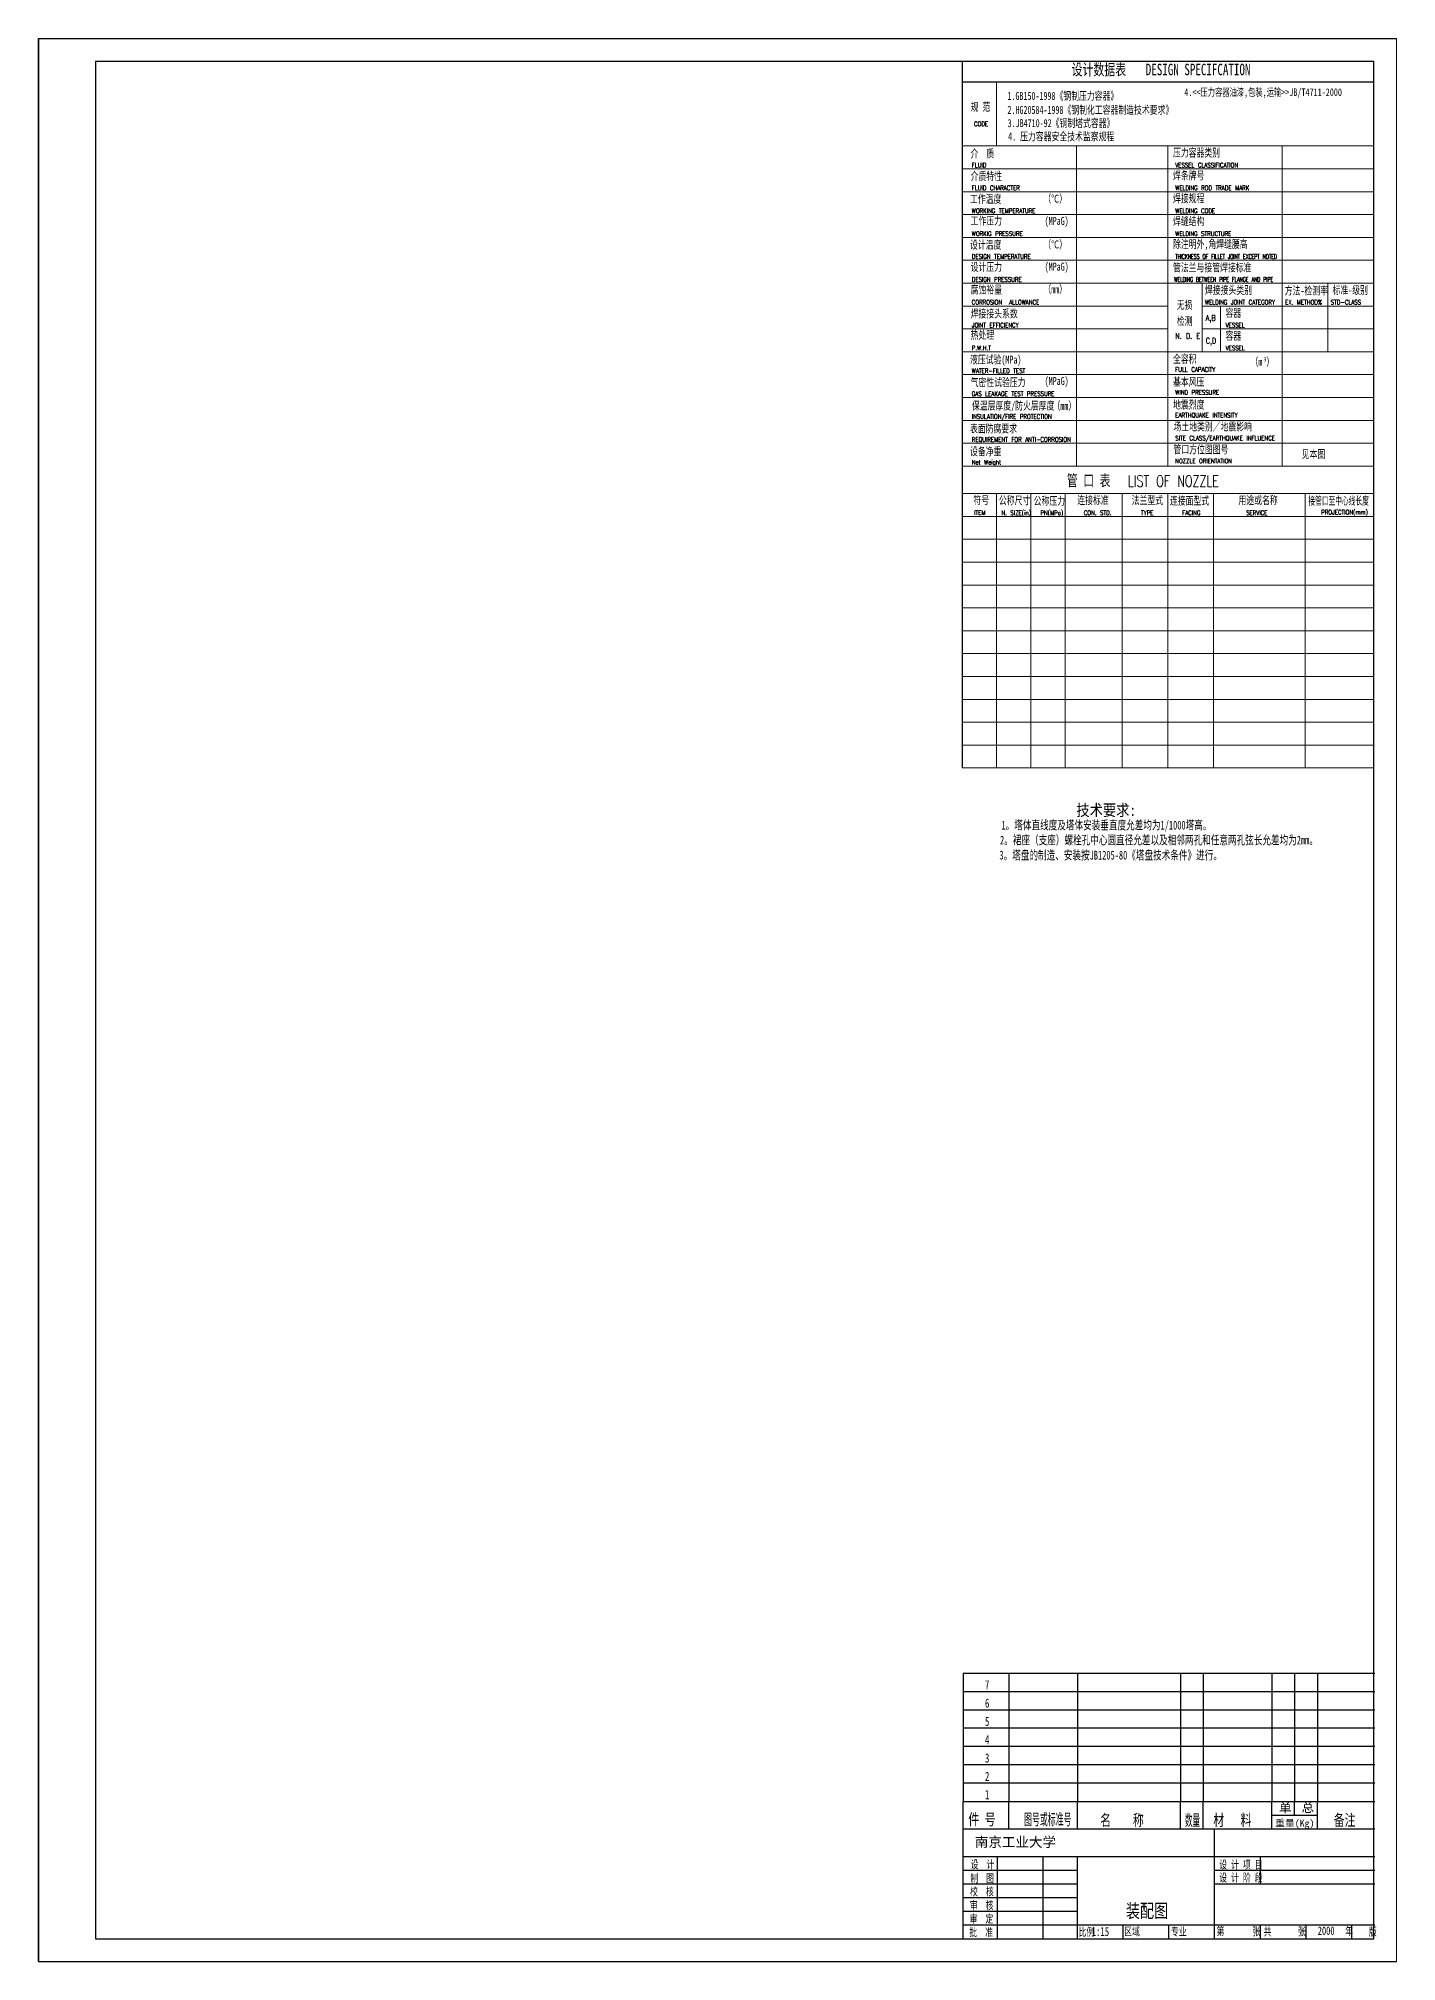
# Model space of a CAD drawing. Extents: x -399 to 594, y 0 to 841.
# Drawn here: x 0 to 594, y 0 to 841 of the extents above; entities that cross this region are included whole.
import ezdxf
from ezdxf.enums import TextEntityAlignment as Align

# ---------------------------------------------------------------- set-up
doc = ezdxf.new("R2010")
doc.units = 0
doc.layers.get('0').update_dxf_attribs({"linetype": 'CONTINUOUS'})
for name, color, linetype in [('CDR_DIM', 7, 'CONTINUOUS'), ('CDR_TEXT', 7, 'CONTINUOUS'), ('标注层', 3, 'CONTINUOUS')]:
    doc.layers.add(name, color=color, linetype=linetype)
doc.layers.add('粗实线', color=4, linetype='CONTINUOUS', lineweight=30)
doc.layers.add('细实线', color=3, linetype='CONTINUOUS', lineweight=15)
doc.styles.add('HZ', font='SIMFANG.TTF', dxfattribs={"width": 0.75, "height": 60})
doc.styles.add('SBHZ', font='SIMFANG.TTF', dxfattribs={"width": 0.75})
doc.styles.add('STT', font='txt.shx', dxfattribs={"width": 0.7})

# ---------------------------------------------------------------- blocks, each defined once
blk = doc.blocks.new('MLF')
blk.add_line((180, 8), (0, 8))
at = {"color": 4}
for p, q in [((0, 8), (0, 0)), ((20, 8), (20, 0)), ((50, 8), (50, 0)), ((95, 8), (95, 0)), ((105, 8), (105, 0)), ((135, 8), (135, 0)), ((145, 8), (145, 0)), ((155, 8), (155, 0))]:
    blk.add_line(p, q, dxfattribs=at)
blk = doc.blocks.new('MLR')
at = {"color": 4}
for p, q in [((0, 0), (0, 12)), ((0, 12), (180, 12)), ((20, 0), (20, 12)), ((50, 0), (50, 12)), ((95, 0), (95, 12)), ((105, 0), (105, 12)), ((135, 0), (135, 12)), ((145, 6), (145, 12)), ((155, 0), (155, 12))]:
    blk.add_line(p, q, dxfattribs=at)
blk.add_line((135, 6), (155, 6))
at = {"style": 'HZ'}
for s, p in [('单', (138.18, 7.18)), ('总', (148.03, 7.33))]:
    blk.add_text(s, height=4, dxfattribs=at).set_placement(p)
for s, width, p in [('件 号', 0.7, (2.27, 1.69)), ('图号或标准号', 0.492204, (26.68, 1.69)), ('名    称', 0.7, (59.95, 1.35)), ('数量', 0.471468, (97, 1.35)), ('材   料', 0.7, (109.4, 1.35)), ('备注', 0.7, (162.07, 1.35))]:
    blk.add_text(s, height=5, dxfattribs=dict(at, width=width)).set_placement(p)
at = {"style": 'HZ', "width": 1.103519}
blk.add_text('重量(Kg)', height=3, dxfattribs=at).set_placement((136.46, 1.01), (153.64, 1.01), align=Align.FIT)

msp = doc.modelspace()

# ---------------------------------------------------------------- linework, layer by layer
for p, q in [((25, 831), (25, 10)), ((584, 10), (584, 831))]:
    msp.add_line(p, q)
at = {"color": 4, "linetype": 'Continuous'}
for p, q in [((404.44, 58), (584.44, 58)), ((404.44, 10), (404.44, 58)), ((514.44, 10), (514.44, 58)), ((404.44, 46), (584.44, 46)), ((419.44, 10), (419.44, 46)), ((439.44, 10), (439.44, 46)), ((454.44, 10), (454.44, 46)), ((534.44, 34), (534.44, 46)), ((514.44, 34), (584.44, 34)), ((454.44, 16), (514.44, 16)), ((474.44, 10), (474.44, 16)), ((494.44, 10), (494.44, 16)), ((514.44, 16), (584.44, 16)), ((534.44, 10), (534.44, 16)), ((554.44, 10), (554.44, 16)), ((574.44, 10), (574.44, 16))]:
    msp.add_line(p, q, dxfattribs=at)
at = {"color": 7, "linetype": 'Continuous'}
for p, q in [((404.44, 40), (454.44, 40)), ((404.44, 34), (454.44, 34)), ((514.44, 40), (584.44, 40)), ((404.44, 28), (454.44, 28)), ((404.44, 22), (454.44, 22)), ((404.44, 16), (454.44, 16))]:
    msp.add_line(p, q, dxfattribs=at)
at = {"const_width": 0.7}
msp.add_lwpolyline([(584, 317), (584, 67)], dxfattribs=at)
at = {"layer": '标注层'}
for p, q in [((0, 0), (0, 841)), ((0, 841), (594, 841)), ((0, 841), (0, 0)), ((0, 0), (0, 830)), ((0, 0), (0, 830)), ((25, 831), (584, 831)), ((25, 10), (584, 10)), ((0, 0), (594, 0))]:
    msp.add_line(p, q, dxfattribs=at)
at = {"layer": '粗实线'}
for p, q in [((404.01, 831.03), (404.01, 521.98)), ((404.01, 822.04), (584.01, 822.04))]:
    msp.add_line(p, q, dxfattribs=at)
at = {"layer": '细实线'}
for p, q in [((594, 841), (594, 0)), ((404.01, 831.03), (584, 831.03)), ((419.01, 822.04), (419.01, 793.98)), ((404.01, 793.98), (584.01, 793.98)), ((454.01, 793.98), (454.01, 653.98)), ((494.01, 793.98), (494.01, 653.98)), ((544.01, 793.98), (544.01, 653.98)), ((404.01, 783.98), (584.01, 783.98)), ((404.01, 773.98), (584.01, 773.98)), ((404.01, 763.98), (584.01, 763.98)), ((404.01, 753.98), (584.01, 753.98)), ((404.01, 743.98), (584.01, 743.98)), ((404.01, 733.98), (584.01, 733.98)), ((509.01, 733.98), (509.01, 703.98)), ((564.01, 733.98), (564.01, 703.98)), ((404.01, 723.98), (494.01, 723.98)), ((509.01, 723.98), (584.01, 723.98)), ((517.01, 723.98), (517.01, 703.98)), ((404.01, 713.98), (494.01, 713.98)), ((509.01, 713.98), (584.01, 713.98)), ((404.01, 703.98), (584.01, 703.98)), ((404.01, 693.98), (584.01, 693.98)), ((404.01, 683.98), (584.01, 683.98)), ((404.01, 673.98), (584.01, 673.98)), ((404.01, 663.98), (584.01, 663.98)), ((404.01, 653.98), (584.01, 653.98)), ((404.01, 641.98), (584.01, 641.98)), ((419.01, 521.98), (419.01, 641.98)), ((434.01, 521.98), (434.01, 641.98)), ((449.01, 521.98), (449.01, 641.98)), ((474.01, 521.98), (474.01, 641.98)), ((494.01, 521.98), (494.01, 641.98)), ((514.01, 521.98), (514.01, 641.98)), ((554.01, 521.98), (554.01, 641.98)), ((404.01, 631.98), (584.01, 631.98)), ((404.01, 621.98), (584.01, 621.98)), ((404.01, 611.98), (584.01, 611.98)), ((404.01, 601.98), (584.01, 601.98)), ((404.01, 591.98), (584.01, 591.98)), ((404.01, 581.98), (584.01, 581.98)), ((404.01, 571.98), (584.01, 571.98)), ((404.01, 561.98), (584.01, 561.98)), ((404.01, 551.98), (584.01, 551.98)), ((404.01, 541.98), (584.01, 541.98)), ((404.01, 531.98), (584.01, 531.98)), ((404.01, 521.98), (584.01, 521.98))]:
    msp.add_line(p, q, dxfattribs=at)

# ---------------------------------------------------------------- block references
at = {"xscale": 1.000005, "yscale": 1.000005, "zscale": 1.000005}
for name, p in [('MLF', (404.44, 118)), ('MLF', (404.44, 110)), ('MLF', (404.44, 102)), ('MLF', (404.44, 94)), ('MLF', (404.44, 86)), ('MLF', (404.44, 78)), ('MLF', (404.44, 70)), ('MLR', (404.44, 58))]:
    msp.add_blockref(name, p, dxfattribs=at)

# ---------------------------------------------------------------- texts
at = {"color": 3, "style": 'SBHZ', "width": 0.68}
msp.add_text('4.<<压力容器油漆,包装,运输>>JB/T4711-2000', height=3.3333, dxfattribs=at).set_placement((501.17, 815.84))
at = {"style": 'SBHZ', "width": 0.85}
msp.add_text('技术要求:', height=5, dxfattribs=at).set_placement((453.97, 501.01))
at = {"color": 7, "linetype": 'Continuous', "style": 'HZ'}
msp.add_text('南京工业大学', height=4.341, dxfattribs=at).set_placement((409.55, 50.1))
at = {"linetype": 'Continuous', "style": 'HZ', "width": 0.7}
for s, p in [('设  计', (407.69, 40.73)), ('设 计 项 目', (516.46, 40.61)), ('制  图', (407.58, 34.61)), ('设 计 阶 段', (516.46, 34.95)), ('校  核', (407.46, 28.84)), ('审  核', (407.35, 22.83)), ('审  定', (407.24, 16.95)), ('批  准', (407.12, 11.07)), ('比例', (454.92, 11.18)), ('区域', (474.88, 11.4)), ('专业', (495.35, 11.36)), ('第', (515.27, 11.52)), ('张', (530.97, 11.42)), ('共', (535.86, 11.32)), ('张', (550.81, 11.42)), ('年', (571.55, 11.52)), ('版', (581.91, 11.27))]:
    msp.add_text(s, height=3.5, dxfattribs=at).set_placement(p)
at = {"layer": 'CDR_DIM', "style": 'SBHZ', "width": 0.75}
msp.add_text('1', height=0.0133, dxfattribs=at).set_placement((461.09, 725.48))
at = {"layer": 'CDR_TEXT', "style": 'HZ', "width": 0.7}
for s, height, p in [('7', 4, (414.94, 119)), ('6', 4, (414.94, 111)), ('5', 4, (414.94, 103)), ('4', 4, (414.94, 95)), ('3', 4, (414.94, 87)), ('2', 4, (414.94, 79)), ('1', 4, (414.94, 71)), ('1:15', 4, (464.47, 11.13)), ('2000', 3.667, (563.21, 11.67))]:
    msp.add_text(s, height=height, dxfattribs=at).set_placement(p, align=Align.CENTER)
at = {"layer": 'CDR_TEXT', "style": 'HZ', "width": 0.75}
msp.add_text('装配图', height=6, dxfattribs=at).set_placement((475.66, 19.2))
at = {"layer": '细实线'}
for s, height, style, width, p in [('设计数据表  ', 5, 'HZ', 0.7, (451.86, 824.91)), ('  DESIGN SPECIFCATION', 5.0603, 'HZ', 0.7, (479.5, 824.91)), ('1.GB150-1998《钢制压力容器》', 3.5, 'HZ', 0.7, (423.82, 814.13)), ('规 范', 3.5, 'HZ', 0.7, (407.72, 809.32)), ('2.HG20584-1998《钢制化工容器制造技术要求》', 3.5, 'HZ', 0.7, (423.82, 808.01)), ('CODE', 2, 'STT', 0.707, (409.22, 802.63)), ('3.JB4710-92《钢制塔式容器》', 3.5, 'HZ', 0.7, (423.91, 802.23)), ('4. 压力容器安全技术监察规程', 3.5, 'HZ', 0.7, (424.11, 796.38)), ('介  质', 3.5, 'HZ', 0.7, (407.67, 788.92)), ('压力容器类别', 3.5, 'HZ', 0.7, (496.24, 789.31)), ('介质特性', 3.5, 'HZ', 0.7, (407.72, 779.02)), ('FLUID', 2, 'STT', 0.707, (408.22, 784.63)), ('焊条牌号', 3.5, 'HZ', 0.7, (496.24, 779.31)), ('VESSEL CLASSIFICATION', 2, 'STT', 0.707, (497.22, 784.63)), ('FLUID CHARACTER', 2, 'STT', 0.707, (408.22, 774.63)), ('WELDING ROD TRADE MARK', 2, 'STT', 0.707, (497.22, 774.63)), ('工作温度', 3.5, 'HZ', 0.7, (407.44, 769.05)), ('WORKING TEMPERATURE', 2, 'STT', 0.707, (408.22, 764.63)), ('（℃）', 3.5, 'HZ', 0.7, (439.53, 769.18)), ('焊接规程', 3.5, 'HZ', 0.7, (496.24, 769.32)), ('WELDING CODE', 2, 'STT', 0.707, (497.22, 764.63)), ('工作压力', 3.5, 'HZ', 0.7, (407.72, 759.54)), ('(MPaG)', 3.5, 'HZ', 0.7, (440.09, 759.47)), ('焊缝结构', 3.5, 'HZ', 0.7, (496.24, 759.32)), ('设计温度', 3.5, 'HZ', 0.7, (407.44, 749.03)), ('WORKIG PRESSURE', 2, 'STT', 0.707, (408.22, 754.63)), ('（℃）', 3.5, 'HZ', 0.7, (439.53, 749.18)), ('除注明外,角焊缝腰高', 3.5, 'HZ', 0.7, (496.24, 749.32)), ('WELDING STRUCTURE', 2, 'STT', 0.707, (497.22, 754.63)), ('设计压力', 3.5, 'HZ', 0.7, (407.72, 739.31)), ('DESIGN TEMPERATURE', 2, 'STT', 0.707, (408.22, 744.63)), ('(MPaG)', 3.5, 'HZ', 0.7, (440.09, 739.47)), ('管法兰与接管焊接标准', 3.5, 'HZ', 0.7, (496.24, 739.09)), ('THICKNESS OF FILLET JOINT EXCEPT NOTED', 2, 'STT', 0.6, (497.22, 744.63)), ('腐蚀裕量', 3.5, 'HZ', 0.7, (407.72, 729.38)), ('DESIGN PRESSURE', 2, 'STT', 0.707, (408.22, 734.63)), ('（mm）', 3.5, 'HZ', 0.7, (439.52, 729.59)), ('WELDING BETWEEN PIPE FLANGE AND PIPE', 2, 'STT', 0.6, (496.7, 734.63)), ('焊接接头类别', 3.5, 'HZ', 0.7, (510.18, 729.22)), ('方法-检测率', 3.5, 'HZ', 0.7, (545.1, 728.97)), ('标准-级别', 3.5, 'HZ', 0.7, (566.01, 729.22)), ('CORROSION  ALLOWANCE', 2, 'STT', 0.707, (408.22, 724.63)), ('无损', 3.5, 'HZ', 0.7, (497.89, 722.72)), ('WELDING JOINT CATEGORY', 2, 'STT', 0.707, (510.22, 724.63)), ('容器', 3.5, 'HZ', 0.7, (519.18, 719.22)), ('EX. METHOD%', 2, 'STT', 0.707, (545.23, 724.63)), ('STD-CLASS', 2, 'STT', 0.707, (565.23, 724.63)), ('焊接接头系数', 3.5, 'HZ', 0.7, (407.72, 718.93)), ('JOINT EFFICIENCY', 2, 'STT', 0.707, (408.22, 714.63)), ('检测', 3.5, 'HZ', 0.7, (497.89, 715.64)), ('A,B', 2.5, 'STT', 0.707, (510.55, 717.55)), ('VESSEL', 2, 'STT', 0.707, (519.22, 714.63)), ('热处理', 3.5, 'HZ', 0.7, (407.72, 709.61)), ('P.W.H.T', 2, 'STT', 0.707, (408.22, 704.63)), ('N. D. E', 2.5, 'STT', 0.707, (497.22, 709.63)), ('C,D', 2.5, 'STT', 0.707, (510.55, 707.55)), ('VESSEL', 2, 'STT', 0.707, (519.22, 704.63)), ('容器', 3.5, 'HZ', 0.7, (519.18, 709.22)), ('液压试验(MPa)', 3.5, 'HZ', 0.7, (407.44, 698.8)), ('全容积', 3.5, 'HZ', 0.7, (496.24, 699.09)), ('（m ）', 3.5, 'HZ', 0.7, (530.1, 697.84)), ('气密性试验压力', 3.5, 'HZ', 0.7, (407.72, 688.89)), ('WATER-FILLED TEST ', 2, 'STT', 0.707, (408.22, 694.63)), ('(MPaG)', 3.5, 'HZ', 0.7, (440.09, 689.47)), ('基本风压', 3.5, 'HZ', 0.7, (496.24, 689.09)), ('FULL CAPACITY', 2, 'STT', 0.707, (497.22, 695.23)), ('保温层厚度/防火层厚度', 3.5, 'HZ', 0.7, (408.3, 678.66)), ('GAS LEAKAGE TEST PRESSURE', 2, 'STT', 0.707, (408.22, 684.63)), ('（mm）', 3.5, 'HZ', 0.7, (443.52, 678.59)), ('地震烈度', 3.5, 'HZ', 0.7, (496.24, 679.09)), ('WIND PRESSURE', 2, 'STT', 0.707, (497.22, 685.23)), ('INSULATION/FIRE PROTECTION', 2, 'STT', 0.707, (408.22, 674.63)), ('场土地类别／地震影响', 3.5, 'HZ', 0.7, (496.44, 669.51)), ('EARTHQUAKE INTENSITY', 2, 'STT', 0.707, (497.22, 675.23)), ('表面防腐要求', 3.5, 'HZ', 0.7, (407.44, 668.64)), ('REQUIREMENT FOR ANTI-CORROSION', 2, 'STT', 0.707, (408.22, 664.63)), ('SITE CLASS/EARTHQUAKE INFLUENCE', 2, 'STT', 0.707, (497.22, 665.23)), ('设备净重', 3.5, 'HZ', 0.7, (407.44, 658.64)), ('Net Weight', 2, 'STT', 0.707, (408.22, 654.63)), ('管口方位图图号', 3.5, 'HZ', 0.7, (496.44, 659.51)), ('NOZZLE ORIENTATION', 2, 'STT', 0.707, (497.22, 655.23)), ('见本图', 3.5, 'HZ', 0.7, (552.53, 657.51)), ('管 口 表', 5, 'HZ', 0.7, (449.78, 645.18)), ('LIST OF NOZZLE ', 5, 'STT', 0.707, (476.5, 644.91)), ('符号', 3.5, 'HZ', 0.7, (408.93, 637.32)), ('公称尺寸', 3.5, 'HZ', 0.7, (420.08, 637.24)), ('公称压力', 3.5, 'HZ', 0.7, (435.31, 637.01)), ('连接标准', 3.5, 'HZ', 0.7, (454.38, 637.32)), ('法兰型式', 3.5, 'HZ', 0.7, (478.16, 637.32)), ('连接面型式', 3.5, 'HZ', 0.7, (494.88, 637.09)), ('用途或名称', 3.5, 'HZ', 0.7, (524.87, 637.32)), ('接管口至中心线长度', 3.5, 'HZ', 0.6, (555.44, 637.07)), ('ITEM', 2, 'STT', 0.707, (409.22, 632.63)), ('N. SIZE(in)', 2, 'STT', 0.707, (421.22, 632.57)), ('PN(MPa)', 2, 'STT', 0.707, (438.23, 632.57)), ('CON. STD.', 2, 'STT', 0.707, (457.22, 632.57)), ('TYPE', 2, 'STT', 0.707, (482.22, 632.57)), ('FACING', 2, 'STT', 0.707, (500.22, 632.57)), ('SERVICE', 2, 'STT', 0.707, (528.23, 632.57)), ('PROJECTION(mm)', 2, 'STT', 0.707, (561.07, 632.81)), ('1。塔体直线度及塔体安装垂直度允差均为1/1000塔高。', 3.84, 'HZ', 0.7, (421.21, 495.06)), ('2。裙座（支座）螺栓孔中心圆直径允差以及相邻两孔和任意两孔弦长允差均为2mm。', 3.84, 'HZ', 0.7, (420.58, 488.52)), ('3。塔盘的制造、安装按JB1205-80《塔盘技术条件》进行。', 3.84, 'HZ', 0.7, (420.31, 481.92))]:
    msp.add_text(s, height=height, dxfattribs=dict(at, style=style, width=width)).set_placement(p)
at = {"layer": '细实线', "style": 'HZ'}
msp.add_text('3', height=1.81, dxfattribs=at).set_placement((535.72, 699.78))

doc.saveas('drawing.dxf')
